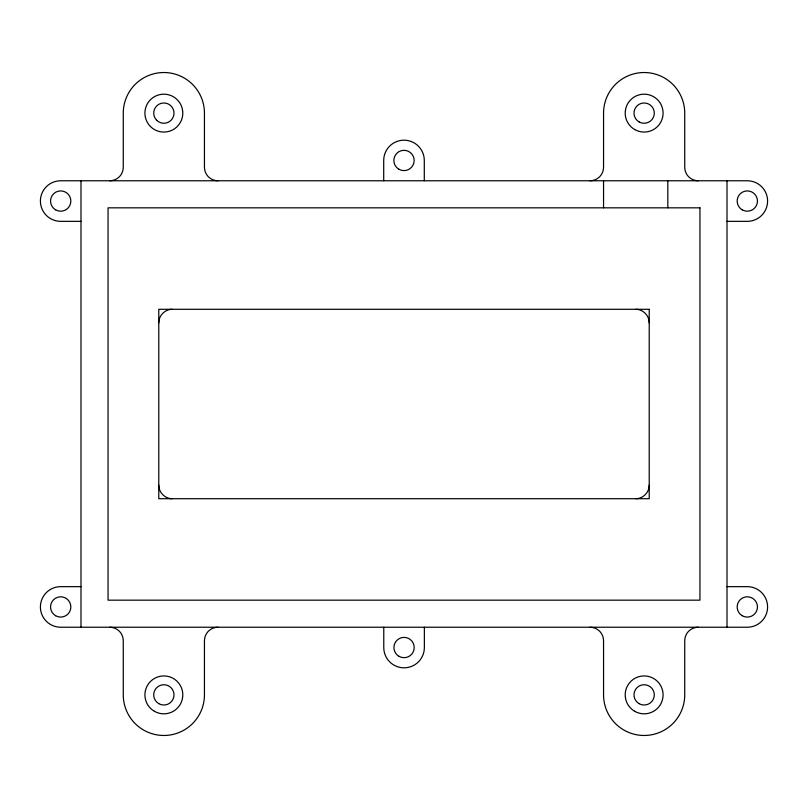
<?xml version="1.0" encoding="UTF-8"?>
<svg xmlns="http://www.w3.org/2000/svg" width="808" height="808" viewBox="0 0 808 808"><rect width="100%" height="100%" fill="white"/><g stroke="black" fill="none" stroke-linecap="round" stroke-linejoin="round"><path stroke-width="1.21" d="M158.782 322.826C158.671 315.585 165.074 309.191 172.306 309.292M649.218 485.174C649.329 492.415 642.926 498.809 635.694 498.708M80.992 221.352L60.691 221.352A20.291 20.291 0 0 1 40.4 201.061A20.291 20.291 0 0 1 60.691 180.77L747.309 180.77A20.291 20.291 0 0 1 767.6 201.061A20.291 20.291 0 0 1 747.309 221.352L727.008 221.352M80.992 586.648L60.691 586.648A20.291 20.291 0 0 0 40.4 606.939A20.291 20.291 0 0 0 60.691 627.23L747.309 627.23A20.291 20.291 0 0 0 767.6 606.939A20.291 20.291 0 0 0 747.309 586.648L727.008 586.648M635.694 309.292C642.926 309.191 649.329 315.585 649.218 322.826M172.306 498.708C165.074 498.809 158.671 492.415 158.782 485.174M727.008 180.77L727.008 627.23M667.822 180.77L667.822 207.828M603.556 180.77L603.556 207.828M424.362 627.23L424.362 647.531A20.291 20.291 0 0 1 404.071 667.822A20.291 20.291 0 0 1 383.77 647.531L383.77 627.23M424.291 180.77L424.291 160.469A20.291 20.291 0 0 0 404 140.178A20.291 20.291 0 0 0 383.709 160.469L383.709 180.77M80.992 180.77L80.992 627.23M109.737 627.23A13.534 13.534 0 0 1 123.27 640.764L123.27 694.88A40.592 40.592 0 0 0 163.852 735.472A40.592 40.592 0 0 0 204.444 694.88L204.444 640.764A13.534 13.534 0 0 1 217.968 627.23M698.264 180.77A13.534 13.534 0 0 1 684.73 167.236L684.73 113.12A40.592 40.592 0 0 0 644.148 72.528A40.592 40.592 0 0 0 603.556 113.12L603.556 167.236A13.534 13.534 0 0 1 590.032 180.77M698.264 627.23A13.534 13.534 0 0 0 684.73 640.764L684.73 694.88A40.592 40.592 0 0 1 644.148 735.472A40.592 40.592 0 0 1 603.556 694.88L603.556 640.764A13.534 13.534 0 0 0 590.032 627.23M109.737 180.77A13.534 13.534 0 0 0 123.27 167.236L123.27 113.12A40.592 40.592 0 0 1 163.852 72.528A40.592 40.592 0 0 1 204.444 113.12L204.444 167.236A13.534 13.534 0 0 0 217.968 180.77M699.95 207.828L108.05 207.828L108.05 600.172L699.95 600.172L699.95 207.828M649.218 309.292L158.782 309.292L158.782 498.708L649.218 498.708L649.218 309.292M158.782 703.667A10.151 10.151 0 0 0 174.003 694.88A10.151 10.151 0 0 0 158.782 686.093A10.151 10.151 0 0 0 158.782 703.667M154.389 711.282A18.938 18.938 0 0 0 182.8 694.88A18.938 18.938 0 0 0 154.389 678.478A18.938 18.938 0 0 0 154.389 711.282M742.229 209.848A10.151 10.151 0 0 0 757.45 201.061A10.151 10.151 0 0 0 742.229 192.274A10.151 10.151 0 0 0 742.229 209.848M639.067 121.907A10.151 10.151 0 0 0 654.288 113.12A10.151 10.151 0 0 0 639.067 104.333A10.151 10.151 0 0 0 639.067 121.907M634.674 129.522A18.938 18.938 0 0 0 663.085 113.12A18.938 18.938 0 0 0 634.674 96.718A18.938 18.938 0 0 0 634.674 129.522M150.46 126.513A18.938 18.938 0 0 0 182.154 118.018A18.938 18.938 0 0 0 158.954 94.829A18.938 18.938 0 0 0 150.46 126.513M156.681 120.291A10.151 10.151 0 0 0 173.659 115.746A10.151 10.151 0 0 0 161.226 103.323A10.151 10.151 0 0 0 156.681 120.291M55.621 209.848A10.151 10.151 0 0 0 70.841 201.061A10.151 10.151 0 0 0 55.621 192.274A10.151 10.151 0 0 0 55.621 209.848M634.674 711.282A18.938 18.938 0 0 0 663.085 694.88A18.938 18.938 0 0 0 634.674 678.478A18.938 18.938 0 0 0 634.674 711.282M639.067 703.667A10.151 10.151 0 0 0 654.288 694.88A10.151 10.151 0 0 0 639.067 686.093A10.151 10.151 0 0 0 639.067 703.667M398.93 169.256A10.151 10.151 0 0 0 414.151 160.469A10.151 10.151 0 0 0 398.93 151.682A10.151 10.151 0 0 0 398.93 169.256M742.229 615.726A10.151 10.151 0 0 0 757.45 606.939A10.151 10.151 0 0 0 742.229 598.152A10.151 10.151 0 0 0 742.229 615.726M55.621 615.726A10.151 10.151 0 0 0 70.841 606.939A10.151 10.151 0 0 0 55.621 598.152A10.151 10.151 0 0 0 55.621 615.726M398.99 656.318A10.151 10.151 0 0 0 414.211 647.531A10.151 10.151 0 0 0 398.99 638.744A10.151 10.151 0 0 0 398.99 656.318"/></g></svg>
